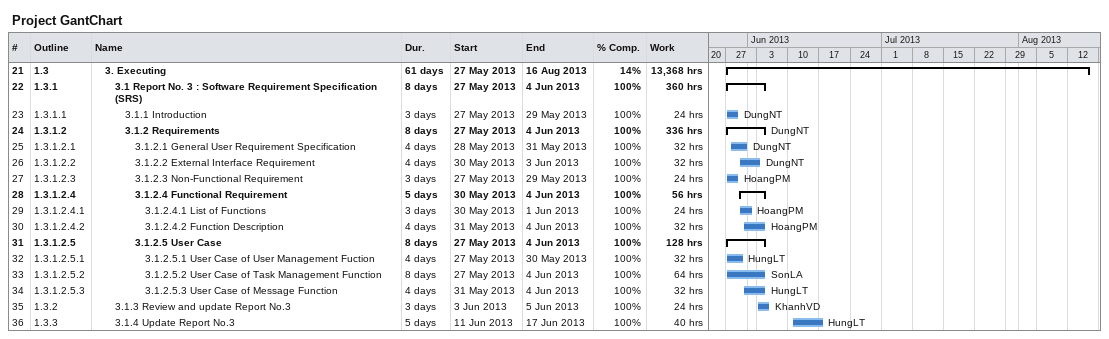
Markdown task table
Project GantChart

| ID | WBS | Task | Duration | Start | Finish | Resources | % complete | Work (h) |
|---|---|---|---|---|---|---|---|---|
| 21 | 1.3 | **3. Executing** | 61d | 2013-05-27 | 2013-08-16 |  | 14 | 13368 |
| 22 | 1.3.1 | **3.1 Report No. 3 : Software Requirement Specification (SRS)** | 8d | 2013-05-27 | 2013-06-04 |  | 100 | 360 |
| 23 | 1.3.1.1 | 3.1.1 Introduction | 3d | 2013-05-27 | 2013-05-29 | DungNT | 100 | 24 |
| 24 | 1.3.1.2 | **3.1.2 Requirements** | 8d | 2013-05-27 | 2013-06-04 | DungNT | 100 | 336 |
| 25 | 1.3.1.2.1 | 3.1.2.1 General User Requirement Specification | 4d | 2013-05-28 | 2013-05-31 | DungNT | 100 | 32 |
| 26 | 1.3.1.2.2 | 3.1.2.2 External Interface Requirement | 4d | 2013-05-30 | 2013-06-03 | DungNT | 100 | 32 |
| 27 | 1.3.1.2.3 | 3.1.2.3 Non-Functional Requirement | 3d | 2013-05-27 | 2013-05-29 | HoangPM | 100 | 24 |
| 28 | 1.3.1.2.4 | **3.1.2.4 Functional Requirement** | 5d | 2013-05-30 | 2013-06-04 |  | 100 | 56 |
| 29 | 1.3.1.2.4.1 | 3.1.2.4.1 List of Functions | 3d | 2013-05-30 | 2013-06-01 | HoangPM | 100 | 24 |
| 30 | 1.3.1.2.4.2 | 3.1.2.4.2 Function Description | 4d | 2013-05-31 | 2013-06-04 | HoangPM | 100 | 32 |
| 31 | 1.3.1.2.5 | **3.1.2.5 User Case** | 8d | 2013-05-27 | 2013-06-04 |  | 100 | 128 |
| 32 | 1.3.1.2.5.1 | 3.1.2.5.1 User Case of User Management Fuction | 4d | 2013-05-27 | 2013-05-30 | HungLT | 100 | 32 |
| 33 | 1.3.1.2.5.2 | 3.1.2.5.2 User Case of Task Management Function | 8d | 2013-05-27 | 2013-06-04 | SonLA | 100 | 64 |
| 34 | 1.3.1.2.5.3 | 3.1.2.5.3 User Case of Message Function | 4d | 2013-05-31 | 2013-06-04 | HungLT | 100 | 32 |
| 35 | 1.3.2 | 3.1.3 Review and update Report No.3 | 3d | 2013-06-03 | 2013-06-05 | KhanhVD | 100 | 24 |
| 36 | 1.3.3 | 3.1.4 Update Report No.3 | 5d | 2013-06-11 | 2013-06-17 | HungLT | 100 | 40 |
